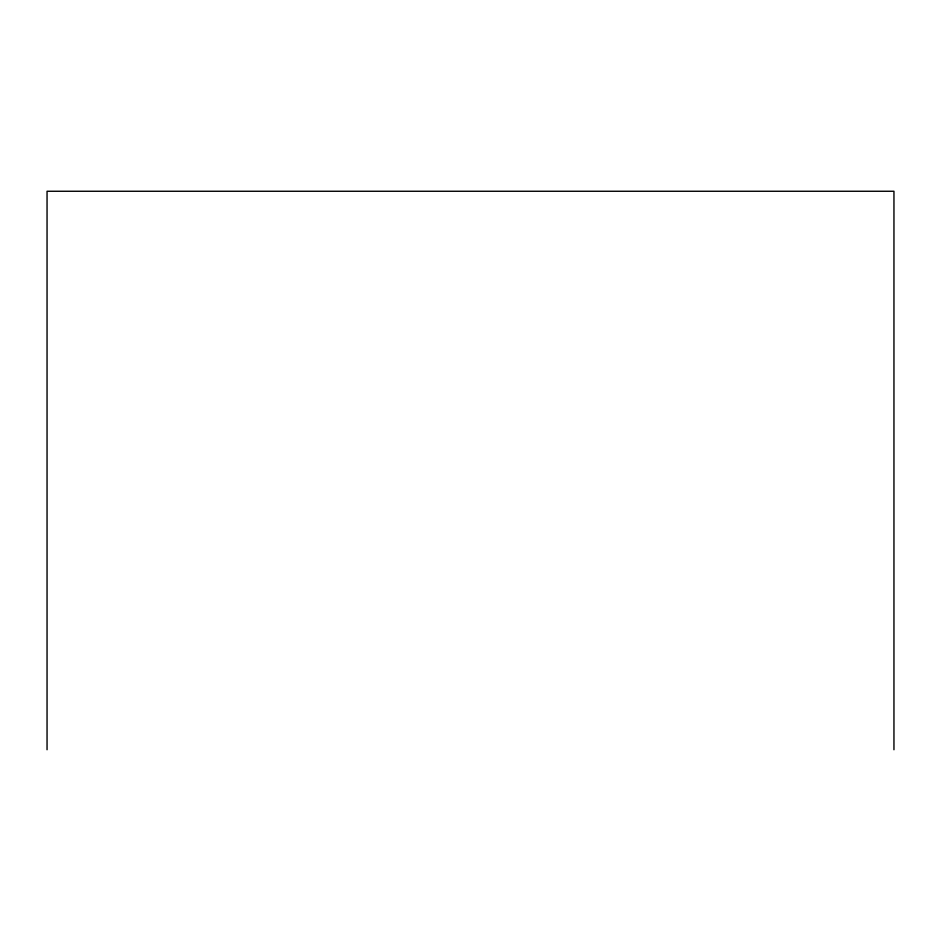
<?xml version="1.0" encoding="UTF-8"?>
<svg xmlns="http://www.w3.org/2000/svg" width="941" height="941" viewBox="0 0 941 941"><rect width="100%" height="100%" fill="white"/><g stroke="black" fill="none" stroke-linecap="round" stroke-linejoin="round"><path stroke-width="1.41" d="M893.95 749.742L893.95 191.258L47.05 191.258L47.05 749.742"/></g></svg>
